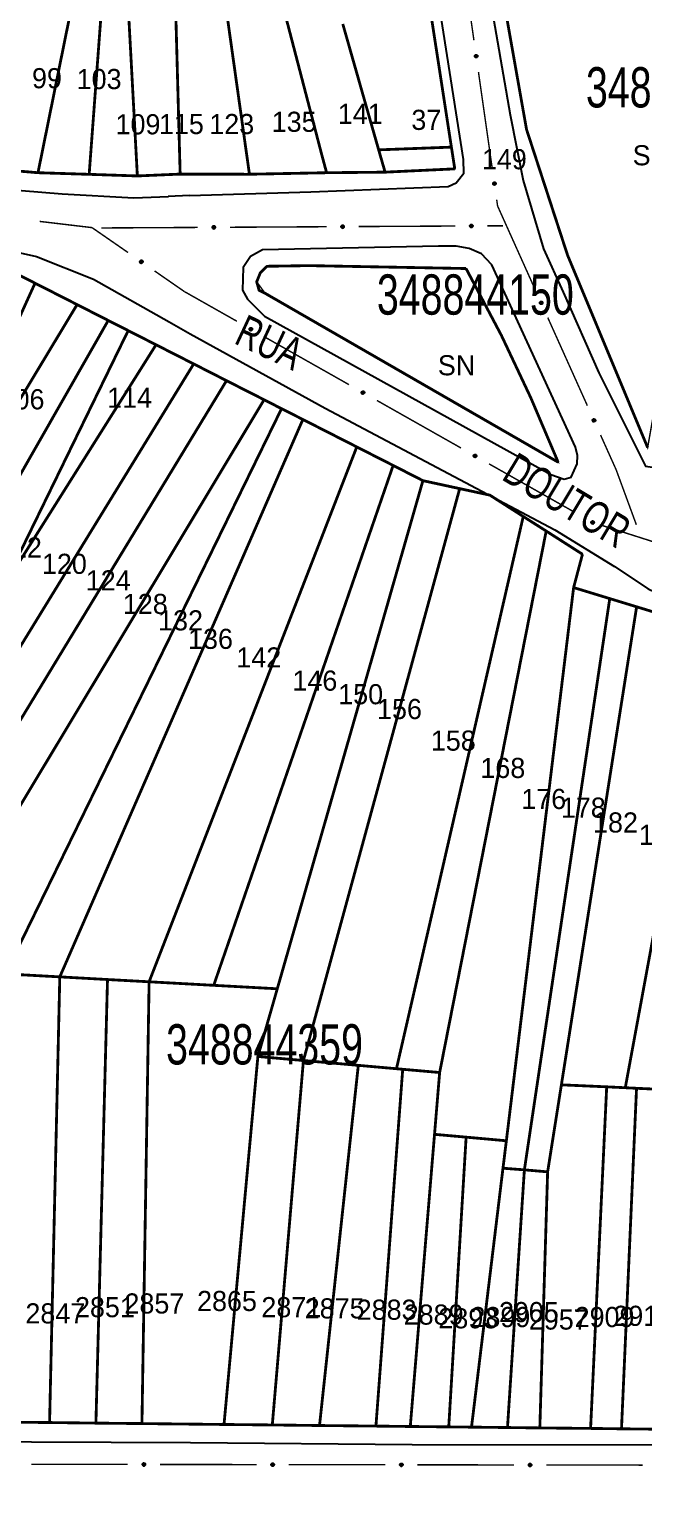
# Model space of a CAD drawing. Extents: x 202481 to 204056, y 4838981 to 4840330.
# Drawn here: x 203738.7 to 203815.1, y 4839218.1 to 4839398.9 of the extents above; entities that cross this region are included whole.
import ezdxf
from ezdxf.enums import TextEntityAlignment as Align

# ---------------------------------------------------------------- set-up
doc = ezdxf.new("R2010")
doc.units = 0
doc.header["$LTSCALE"] = 1.5
doc.header["$MEASUREMENT"] = 0
for name, color, linetype in [('CD_MALHA_LOTES', 7, 'CONTINUOUS'), ('CD_TXT_QUADRA', 7, 'CONTINUOUS'), ('RU-QUADRA', 210, 'CONTINUOUS'), ('SV-EIXO-RUA-PAV', 20, 'CONTINUOUS'), ('SV-RUA-PAVIM', 7, 'CONTINUOUS'), ('SV-TXT-RUA-N-PAV', 7, 'CONTINUOUS'), ('Th_NmrPort', 1, 'CONTINUOUS')]:
    doc.layers.add(name, color=color, linetype=linetype)
doc.styles.add('ARIAL', font='ARIAL.SHX')

msp = doc.modelspace()

# ---------------------------------------------------------------- linework, layer by layer
at = {"layer": 'CD_MALHA_LOTES', "linetype": 'Continuous', "const_width": 0.35, "flags": 128}
for points in [[(203739.82, 4839381.07), (203744.49, 4839404.11)], [(203746.18, 4839380.87), (203747.91, 4839404.08)], [(203752.17, 4839380.67), (203750.91, 4839404.04)], [(203757.49, 4839380.9), (203756.86, 4839403.98)], [(203766.099697, 4839380.882149), (203762.77, 4839404.53)], [(203775.06, 4839383.41), (203769.32, 4839405.41)], [(203797.43, 4839403.99), (203800.54, 4839386.44), (203805.64, 4839370.82), (203815.59, 4839346.93)], [(203788.61, 4839401.05), (203791.2, 4839384.25)], [(203782.16, 4839383.91), (203777.7, 4839399.55)], [(203782.16, 4839383.91), (203791.2, 4839384.25)], [(203791.2, 4839384.25), (203791.62, 4839381.55)], [(203775.69, 4839381.07), (203775.06, 4839383.41)], [(203782.96, 4839381.14), (203782.16, 4839383.91)], [(203739.82, 4839381.07), (203734.08, 4839381.56)], [(203746.18, 4839380.87), (203740.18, 4839381.06), (203739.82, 4839381.07)], [(203752.17, 4839380.67), (203746.18, 4839380.87)], [(203757.49, 4839380.9), (203752.17, 4839380.67)], [(203765.99, 4839380.88), (203757.49, 4839380.9)], [(203766.099697, 4839380.882149), (203765.99, 4839380.88)], [(203782.96, 4839381.14), (203775.69, 4839381.07)], [(203791.62, 4839381.55), (203782.96, 4839381.14)], [(203732.49, 4839370.89), (203739.45, 4839367.35)], [(203804.47, 4839345.11), (203768.05, 4839366.09), (203767.3, 4839366.47), (203767, 4839367.52), (203767.45, 4839368.63), (203768.29, 4839369.45), (203773.52, 4839369.53), (203793.02, 4839369.17)], [(203793.02, 4839369.17), (203797.42, 4839360.85), (203801.07, 4839353.11), (203804.47, 4839345.11)], [(203718.69, 4839321.57), (203739.45, 4839367.35)], [(203739.45, 4839367.35), (203744.68, 4839364.69)], [(203744.68, 4839364.69), (203718.69, 4839321.57)], [(203744.68, 4839364.69), (203748.55, 4839362.72)], [(203700.73, 4839278.92), (203748.55, 4839362.72)], [(203748.55, 4839362.72), (203751.03, 4839361.46)], [(203735.39, 4839329.38), (203751.03, 4839361.46)], [(203751.03, 4839361.46), (203754.49, 4839359.7)], [(203754.49, 4839359.7), (203735.39, 4839329.38)], [(203754.49, 4839359.7), (203759.17, 4839357.32)], [(203708.95, 4839275.49), (203759.17, 4839357.32)], [(203759.17, 4839357.32), (203763.25, 4839355.24)], [(203716.66, 4839278.57), (203763.25, 4839355.24)], [(203763.25, 4839355.24), (203767.92, 4839352.87)], [(203723.11, 4839278.33), (203767.92, 4839352.87)], [(203735.77, 4839281.55), (203770.09, 4839351.76)], [(203767.92, 4839352.87), (203770.09, 4839351.76)], [(203770.09, 4839351.76), (203772.74, 4839350.42)], [(203742.53, 4839281.18), (203772.74, 4839350.42)], [(203772.74, 4839350.42), (203779.44, 4839347.01)], [(203753.63, 4839280.57), (203779.44, 4839347.01)], [(203779.44, 4839347.01), (203783.96, 4839344.71)], [(203761.66, 4839280.13), (203783.96, 4839344.71)], [(203783.96, 4839344.71), (203787.66, 4839342.82)], [(203769.56, 4839279.7), (203787.66, 4839342.82)], [(203787.66, 4839342.82), (203792.23, 4839341.83)], [(203772.81, 4839270.79), (203792.23, 4839341.83)], [(203792.23, 4839341.83), (203795.98, 4839341.02), (203800.13, 4839338.37)], [(203784.37, 4839269.77), (203800.13, 4839338.37)], [(203800.13, 4839338.37), (203802.98, 4839336.56)], [(203789.74, 4839269.3), (203802.98, 4839336.56)], [(203802.98, 4839336.56), (203807.49, 4839333.68)], [(203807.49, 4839333.68), (203806.39, 4839329.54)], [(203798.03, 4839260.82), (203806.39, 4839329.54)], [(203800.27, 4839257.21), (203810.88, 4839328.17)], [(203806.39, 4839329.54), (203810.88, 4839328.17)], [(203810.88, 4839328.17), (203814.22, 4839327.15)], [(203804.87, 4839267.77), (203814.22, 4839327.15)], [(203814.22, 4839327.15), (203823.33, 4839324.37)], [(203812.81, 4839267.41), (203823.33, 4839324.37)], [(203742.53, 4839281.18), (203735.77, 4839281.55)], [(203741.26, 4839225.82), (203742.53, 4839281.18)], [(203748.46, 4839280.85), (203742.53, 4839281.18)], [(203747.02, 4839225.75), (203748.46, 4839280.85)], [(203748.46, 4839280.85), (203753.63, 4839280.57)], [(203752.74, 4839225.69), (203753.63, 4839280.57)], [(203761.66, 4839280.13), (203753.63, 4839280.57)], [(203769.56, 4839279.7), (203761.66, 4839280.13)], [(203767.15, 4839271.29), (203769.56, 4839279.7)], [(203762.94, 4839225.58), (203767.15, 4839271.29)], [(203772.81, 4839270.79), (203767.15, 4839271.29)], [(203768.94, 4839225.52), (203772.81, 4839270.79)], [(203779.63, 4839270.19), (203772.81, 4839270.79)], [(203774.81, 4839225.45), (203779.63, 4839270.19)], [(203779.63, 4839270.19), (203784.37, 4839269.77)], [(203781.82, 4839225.38), (203785.15, 4839269.7)], [(203785.15, 4839269.7), (203784.37, 4839269.77)], [(203789.74, 4839269.3), (203785.15, 4839269.7)], [(203789.102475, 4839261.620011), (203789.74, 4839269.3)], [(203803.16, 4839256.96), (203804.87, 4839267.77)], [(203810.5, 4839267.52), (203804.87, 4839267.77)], [(203808.5, 4839225.09), (203810.5, 4839267.52)], [(203810.5, 4839267.52), (203812.81, 4839267.41)], [(203812.34, 4839225.04), (203814.21, 4839267.34)], [(203814.21, 4839267.34), (203812.81, 4839267.41)], [(203818.8, 4839267.13), (203814.21, 4839267.34)], [(203786.09, 4839225.33), (203789.102475, 4839261.620011)], [(203793.03, 4839261.27), (203789.102475, 4839261.620011)], [(203793.03, 4839261.27), (203790.87, 4839225.28)], [(203798.03, 4839260.82), (203793.03, 4839261.27)], [(203797.61, 4839257.41), (203798.03, 4839260.82)], [(203793.7, 4839225.25), (203797.61, 4839257.41)], [(203800.27, 4839257.21), (203797.61, 4839257.41)], [(203798.17, 4839225.2), (203800.27, 4839257.21)], [(203803.16, 4839256.96), (203800.27, 4839257.21)], [(203802.19, 4839225.15), (203803.16, 4839256.96)], [(203741.26, 4839225.82), (203734.34, 4839225.89)], [(203747.02, 4839225.75), (203741.26, 4839225.82)], [(203752.74, 4839225.69), (203747.02, 4839225.75)], [(203762.94, 4839225.58), (203752.74, 4839225.69)], [(203768.94, 4839225.52), (203762.94, 4839225.58)], [(203774.81, 4839225.45), (203768.94, 4839225.52)], [(203781.82, 4839225.38), (203774.81, 4839225.45)], [(203786.09, 4839225.33), (203781.82, 4839225.38)], [(203790.87, 4839225.28), (203786.09, 4839225.33)], [(203793.7, 4839225.25), (203790.87, 4839225.28)], [(203798.17, 4839225.2), (203793.7, 4839225.25)], [(203802.19, 4839225.15), (203798.17, 4839225.2)], [(203808.5, 4839225.09), (203802.19, 4839225.15)], [(203812.34, 4839225.04), (203808.5, 4839225.09)], [(203816.31, 4839225), (203812.34, 4839225.04)]]:
    msp.add_lwpolyline(points, dxfattribs=at)
at = {"layer": 'CD_MALHA_LOTES', "linetype": 'Continuous'}
msp.add_lwpolyline([(203775.69, 4839381.07, 0.35, 0.35, 0), (203766.099697, 4839380.882149, 0.35, 0.35, 0)], format="xyseb", dxfattribs=at)
at = {"layer": 'RU-QUADRA', "linetype": 'Continuous', "const_width": 0.18, "flags": 128}
for points in [[(203738.11, 4839427.92), (203744.43, 4839428.05), (203750.45, 4839428.19), (203756.76, 4839428.32), (203769.37, 4839428.74), (203786.45, 4839407.71), (203787.34, 4839400.99), (203788.61, 4839401.05), (203791.2, 4839384.25), (203791.62, 4839381.55), (203782.96, 4839381.14), (203775.69, 4839381.07), (203765.99, 4839380.88), (203757.49, 4839380.9), (203752.17, 4839380.67), (203746.18, 4839380.87), (203739.82, 4839381.07), (203734.08, 4839381.56)], [(203732.49, 4839370.89), (203739.45, 4839367.35), (203744.68, 4839364.69), (203748.55, 4839362.72), (203754.49, 4839359.7), (203763.25, 4839355.24), (203767.92, 4839352.87), (203772.74, 4839350.42), (203779.44, 4839347.01), (203783.96, 4839344.71), (203787.66, 4839342.82), (203795.98, 4839341.02), (203800.13, 4839338.37), (203802.98, 4839336.56), (203807.49, 4839333.68), (203806.39, 4839329.54), (203810.88, 4839328.17), (203814.22, 4839327.15), (203823.33, 4839324.37)], [(203820.09, 4839224.96), (203812.34, 4839225.04), (203808.5, 4839225.09), (203802.19, 4839225.15), (203798.17, 4839225.2), (203793.7, 4839225.25), (203790.87, 4839225.28), (203786.09, 4839225.33), (203774.81, 4839225.45), (203762.94, 4839225.58), (203752.74, 4839225.69), (203747.02, 4839225.75), (203741.26, 4839225.82), (203734.34, 4839225.89)]]:
    msp.add_lwpolyline(points, dxfattribs=at)
for points in [[(203800.54, 4839386.44), (203797.43, 4839403.99), (203825.02, 4839400.43), (203815.59, 4839346.93), (203805.64, 4839370.82)], [(203773.52, 4839369.53), (203793.02, 4839369.17), (203797.42, 4839360.85), (203801.07, 4839353.11), (203804.47, 4839345.11), (203768.05, 4839366.09), (203767, 4839367.52), (203767.45, 4839368.63), (203768.29, 4839369.45)]]:
    msp.add_lwpolyline(points, close=True, dxfattribs=at)
at = {"layer": 'SV-EIXO-RUA-PAV', "const_width": 0.18}
for points in [[(203792.3, 4839409.41), (203793.997568, 4839397.530679)], [(203794.563425, 4839393.570906), (203796.260993, 4839381.691585)], [(203796.826849, 4839377.731811), (203796.94, 4839376.94)], [(203796.94, 4839376.94), (203801.534198, 4839366.725472)], [(203740.033379, 4839375.022395), (203745.991545, 4839374.315106)], [(203745.991545, 4839374.315106), (203746.54, 4839374.25)], [(203746.54, 4839374.25), (203751.019192, 4839371.149321)], [(203747.68, 4839374.21), (203759.679825, 4839374.274881)], [(203763.679766, 4839374.296508), (203775.679591, 4839374.36139)], [(203779.679532, 4839374.383017), (203791.679357, 4839374.447898)], [(203795.679298, 4839374.469525), (203796.679284, 4839374.474932)], [(203796.679284, 4839374.474932), (203797.62, 4839374.48)], [(203754.308064, 4839368.87263), (203757.596936, 4839366.595939)], [(203757.596936, 4839366.595939), (203758.01, 4839366.31)], [(203758.01, 4839366.31), (203764.537104, 4839362.620655)], [(203803.174962, 4839363.077473), (203808.097254, 4839352.133478)], [(203768.01933, 4839360.652381), (203778.466007, 4839354.747558)], [(203781.948233, 4839352.779284), (203792.39491, 4839346.874461)], [(203809.738018, 4839348.485479), (203811.378782, 4839344.83748)], [(203795.877136, 4839344.906187), (203806.323813, 4839339.001364)], [(203811.378782, 4839344.83748), (203811.67, 4839344.19)], [(203811.67, 4839344.19), (203814.184786, 4839337.347443)], [(203809.905943, 4839337.262146), (203817.529246, 4839334.836192)], [(203738.983742, 4839220.634579), (203750.983731, 4839220.618324)], [(203754.983727, 4839220.612905), (203766.983716, 4839220.59665)], [(203770.983713, 4839220.591231), (203782.983702, 4839220.574976)], [(203786.983698, 4839220.569557), (203798.983687, 4839220.553302)], [(203802.983683, 4839220.547883), (203814.983672, 4839220.531628)]]:
    msp.add_lwpolyline(points, dxfattribs=at)
at = {"layer": 'SV-EIXO-RUA-PAV'}
for points in [[(203794.369144, 4839395.7086), (203794.408684, 4839395.679814), (203794.43678, 4839395.646989), (203794.452334, 4839395.612866), (203794.458216, 4839395.579129), (203794.460346, 4839395.543936), (203794.454665, 4839395.507981), (203794.43952, 4839395.469471), (203794.410922, 4839395.429605), (203794.375404, 4839395.403033), (203794.342766, 4839395.385995), (203794.30794, 4839395.377836), (203794.273718, 4839395.37634), (203794.236565, 4839395.383476), (203794.197689, 4839395.399204), (203794.158297, 4839395.428931), (203794.130973, 4839395.461301), (203794.116796, 4839395.494701), (203794.108815, 4839395.529765), (203794.107071, 4839395.56572), (203794.112851, 4839395.600982), (203794.128758, 4839395.640096), (203794.158613, 4839395.678586), (203794.190587, 4839395.706207), (203794.22378, 4839395.72085), (203794.258477, 4839395.727929), (203794.293749, 4839395.730495), (203794.33013, 4839395.726289), (203794.369144, 4839395.7086)], [(203796.632569, 4839379.869506), (203796.672109, 4839379.84072), (203796.700205, 4839379.807895), (203796.715759, 4839379.773772), (203796.72164, 4839379.740035), (203796.72377, 4839379.704842), (203796.71809, 4839379.668887), (203796.702945, 4839379.630377), (203796.674347, 4839379.590511), (203796.638829, 4839379.563939), (203796.606191, 4839379.5469), (203796.571365, 4839379.538742), (203796.537142, 4839379.537245), (203796.499989, 4839379.544381), (203796.461113, 4839379.56011), (203796.421722, 4839379.589836), (203796.394398, 4839379.622207), (203796.38022, 4839379.655607), (203796.37224, 4839379.69067), (203796.370496, 4839379.726625), (203796.376276, 4839379.761888), (203796.392183, 4839379.801001), (203796.422038, 4839379.839492), (203796.454012, 4839379.867113), (203796.487204, 4839379.881755), (203796.521902, 4839379.888835), (203796.557174, 4839379.891401), (203796.593554, 4839379.887195), (203796.632569, 4839379.869506)], [(203761.535522, 4839374.394997), (203761.569422, 4839374.430251), (203761.605766, 4839374.453618), (203761.641688, 4839374.464382), (203761.675912, 4839374.465617), (203761.711067, 4839374.462937), (203761.745914, 4839374.452415), (203761.782004, 4839374.43217), (203761.817607, 4839374.398412), (203761.839098, 4839374.359608), (203761.851535, 4839374.324955), (203761.854878, 4839374.289342), (203761.851702, 4839374.255234), (203761.839576, 4839374.219398), (203761.818702, 4839374.183025), (203761.783891, 4839374.148046), (203761.748103, 4839374.125382), (203761.713083, 4839374.115883), (203761.67726, 4839374.112749), (203761.641402, 4839374.115915), (203761.607255, 4839374.126441), (203761.57067, 4839374.147523), (203761.536602, 4839374.18234), (203761.51359, 4839374.217776), (203761.503601, 4839374.252652), (203761.50131, 4839374.28799), (203761.503569, 4839374.323283), (203761.512687, 4839374.358753), (203761.535522, 4839374.394997)], [(203777.535288, 4839374.481505), (203777.569188, 4839374.516759), (203777.605532, 4839374.540126), (203777.641454, 4839374.55089), (203777.675678, 4839374.552126), (203777.710833, 4839374.549446), (203777.745681, 4839374.538924), (203777.781771, 4839374.518679), (203777.817374, 4839374.484921), (203777.838864, 4839374.446116), (203777.851301, 4839374.411463), (203777.854644, 4839374.375851), (203777.851468, 4839374.341743), (203777.839342, 4839374.305907), (203777.818468, 4839374.269533), (203777.783657, 4839374.234555), (203777.747869, 4839374.211891), (203777.71285, 4839374.202391), (203777.677026, 4839374.199258), (203777.641168, 4839374.202424), (203777.607021, 4839374.212949), (203777.570436, 4839374.234032), (203777.536368, 4839374.268848), (203777.513356, 4839374.304284), (203777.503367, 4839374.339161), (203777.501076, 4839374.374499), (203777.503335, 4839374.409792), (203777.512454, 4839374.445261), (203777.535288, 4839374.481505)], [(203793.535054, 4839374.568014), (203793.568954, 4839374.603268), (203793.605298, 4839374.626635), (203793.64122, 4839374.637399), (203793.675444, 4839374.638634), (203793.710599, 4839374.635954), (203793.745447, 4839374.625432), (203793.781537, 4839374.605187), (203793.81714, 4839374.571429), (203793.83863, 4839374.532625), (203793.851067, 4839374.497972), (203793.85441, 4839374.462359), (203793.851234, 4839374.428251), (203793.839108, 4839374.392415), (203793.818234, 4839374.356042), (203793.783423, 4839374.321063), (203793.747635, 4839374.298399), (203793.712616, 4839374.2889), (203793.676792, 4839374.285766), (203793.640935, 4839374.288932), (203793.606787, 4839374.299458), (203793.570203, 4839374.32054), (203793.536134, 4839374.355357), (203793.513122, 4839374.390793), (203793.503133, 4839374.425669), (203793.500842, 4839374.461007), (203793.503101, 4839374.4963), (203793.51222, 4839374.53177), (203793.535054, 4839374.568014)], [(203752.608147, 4839370.183265), (203752.656137, 4839370.192697), (203752.699311, 4839370.19099), (203752.73491, 4839370.179202), (203752.763653, 4839370.160582), (203752.790912, 4839370.138222), (203752.813421, 4839370.109614), (203752.83137, 4839370.072329), (203752.84117, 4839370.024255), (203752.836515, 4839369.980142), (203752.826825, 4839369.944623), (203752.809135, 4839369.913534), (203752.78697, 4839369.887417), (203752.756481, 4839369.865019), (203752.718518, 4839369.847197), (203752.669939, 4839369.838513), (203752.627624, 4839369.840477), (203752.59349, 4839369.852783), (203752.562348, 4839369.870765), (203752.534792, 4839369.893927), (203752.512859, 4839369.922136), (203752.494984, 4839369.96039), (203752.487049, 4839370.008452), (203752.488526, 4839370.050678), (203752.500349, 4839370.084976), (203752.518743, 4839370.115237), (203752.540837, 4839370.14285), (203752.568652, 4839370.166674), (203752.608147, 4839370.183265)], [(203802.396037, 4839365.077663), (203802.442005, 4839365.060959), (203802.478095, 4839365.037202), (203802.502494, 4839365.008724), (203802.517492, 4839364.977937), (203802.529289, 4839364.944712), (203802.533792, 4839364.90859), (203802.529909, 4839364.867392), (203802.513476, 4839364.821163), (203802.48671, 4839364.785791), (203802.46007, 4839364.760378), (203802.428868, 4839364.74289), (203802.396399, 4839364.731971), (203802.358723, 4839364.728534), (203802.317012, 4839364.732876), (203802.270926, 4839364.750526), (203802.235704, 4839364.774059), (203802.212828, 4839364.802223), (203802.195445, 4839364.833704), (203802.183808, 4839364.867768), (203802.179592, 4839364.903251), (203802.18404, 4839364.945241), (203802.202063, 4839364.990496), (203802.225133, 4839365.025894), (203802.252969, 4839365.04916), (203802.284347, 4839365.065575), (203802.317527, 4839365.077812), (203802.353649, 4839365.08385), (203802.396037, 4839365.077663)], [(203766.207302, 4839361.80305), (203766.254236, 4839361.816806), (203766.297387, 4839361.819031), (203766.33391, 4839361.810528), (203766.364226, 4839361.794599), (203766.393405, 4839361.774809), (203766.418422, 4839361.748366), (203766.439687, 4839361.712868), (203766.453816, 4839361.665883), (203766.45319, 4839361.62153), (203766.44677, 4839361.585276), (203766.43198, 4839361.552708), (203766.41228, 4839361.524684), (203766.383953, 4839361.499607), (203766.347768, 4839361.478408), (203766.30018, 4839361.465344), (203766.257861, 4839361.463453), (203766.22275, 4839361.472605), (203766.190102, 4839361.487681), (203766.160555, 4839361.508242), (203766.136148, 4839361.53434), (203766.11487, 4839361.570811), (203766.102598, 4839361.617952), (203766.10023, 4839361.660138), (203766.108886, 4839361.695369), (203766.124453, 4839361.727177), (203766.143946, 4839361.756684), (203766.16948, 4839361.782938), (203766.207302, 4839361.80305)], [(203780.136205, 4839353.929953), (203780.183139, 4839353.943709), (203780.22629, 4839353.945934), (203780.262813, 4839353.937431), (203780.293129, 4839353.921502), (203780.322308, 4839353.901712), (203780.347325, 4839353.875269), (203780.36859, 4839353.839771), (203780.382719, 4839353.792786), (203780.382093, 4839353.748433), (203780.375673, 4839353.712179), (203780.360883, 4839353.679611), (203780.341183, 4839353.651587), (203780.312857, 4839353.62651), (203780.276672, 4839353.605311), (203780.229083, 4839353.592247), (203780.186765, 4839353.590356), (203780.151653, 4839353.599508), (203780.119006, 4839353.614584), (203780.089458, 4839353.635145), (203780.065051, 4839353.661243), (203780.043773, 4839353.697714), (203780.031501, 4839353.744855), (203780.029133, 4839353.787041), (203780.037789, 4839353.822272), (203780.053356, 4839353.854079), (203780.072849, 4839353.883587), (203780.098383, 4839353.909841), (203780.136205, 4839353.929953)], [(203808.959093, 4839350.485669), (203809.00506, 4839350.468964), (203809.041151, 4839350.445208), (203809.06555, 4839350.41673), (203809.080548, 4839350.385943), (203809.092345, 4839350.352718), (203809.096848, 4839350.316596), (203809.092965, 4839350.275398), (203809.076532, 4839350.229169), (203809.049765, 4839350.193797), (203809.023126, 4839350.168383), (203808.991923, 4839350.150895), (203808.959455, 4839350.139976), (203808.921779, 4839350.13654), (203808.880067, 4839350.140882), (203808.833982, 4839350.158531), (203808.79876, 4839350.182064), (203808.775883, 4839350.210229), (203808.758501, 4839350.241709), (203808.746864, 4839350.275774), (203808.742648, 4839350.311257), (203808.747096, 4839350.353246), (203808.765119, 4839350.398501), (203808.788189, 4839350.4339), (203808.816025, 4839350.457165), (203808.847403, 4839350.473581), (203808.880583, 4839350.485818), (203808.916705, 4839350.491856), (203808.959093, 4839350.485669)], [(203794.065108, 4839346.056856), (203794.112042, 4839346.070612), (203794.155193, 4839346.072837), (203794.191717, 4839346.064334), (203794.222032, 4839346.048405), (203794.251212, 4839346.028615), (203794.276228, 4839346.002172), (203794.297493, 4839345.966673), (203794.311622, 4839345.919689), (203794.310996, 4839345.875336), (203794.304576, 4839345.839082), (203794.289786, 4839345.806514), (203794.270086, 4839345.77849), (203794.24176, 4839345.753413), (203794.205575, 4839345.732214), (203794.157986, 4839345.71915), (203794.115668, 4839345.717259), (203794.080556, 4839345.726411), (203794.047909, 4839345.741487), (203794.018361, 4839345.762048), (203793.993954, 4839345.788146), (203793.972676, 4839345.824617), (203793.960404, 4839345.871758), (203793.958036, 4839345.913944), (203793.966692, 4839345.949175), (203793.982259, 4839345.980982), (203794.001752, 4839346.01049), (203794.027286, 4839346.036744), (203794.065108, 4839346.056856)], [(203808.646466, 4839337.778467), (203808.689586, 4839337.801548), (203808.731365, 4839337.812568), (203808.768856, 4839337.81173), (203808.801792, 4839337.80235), (203808.834407, 4839337.788959), (203808.864312, 4839337.768204), (203808.892399, 4839337.737816), (203808.915856, 4839337.694723), (203808.924332, 4839337.651183), (203808.925476, 4839337.614383), (203808.917673, 4839337.579475), (203808.904134, 4839337.54801), (203808.881547, 4839337.51766), (203808.850474, 4839337.489497), (203808.806572, 4839337.466958), (203808.765539, 4839337.456436), (203808.729297, 4839337.458199), (203808.694253, 4839337.466266), (203808.66112, 4839337.480336), (203808.631882, 4839337.500879), (203808.603583, 4839337.532216), (203808.581912, 4839337.575842), (203808.57095, 4839337.616648), (203808.572203, 4839337.652905), (203808.580922, 4839337.687227), (203808.593955, 4839337.720103), (203808.613567, 4839337.751032), (203808.646466, 4839337.778467)], [(203752.840198, 4839220.72589), (203752.874335, 4839220.760913), (203752.910837, 4839220.784034), (203752.946831, 4839220.794555), (203752.981062, 4839220.795559), (203753.016198, 4839220.792641), (203753.050974, 4839220.781884), (203753.086926, 4839220.761395), (203753.1223, 4839220.727398), (203753.143527, 4839220.688449), (203753.15573, 4839220.653712), (203753.158832, 4839220.618078), (203753.155426, 4839220.583993), (203753.143057, 4839220.548239), (203753.121938, 4839220.512008), (203753.086891, 4839220.477265), (203753.050951, 4839220.454844), (203753.015868, 4839220.445581), (203752.980024, 4839220.44269), (203752.944189, 4839220.446099), (203752.910113, 4839220.456855), (203752.873672, 4839220.478184), (203752.83984, 4839220.51323), (203752.817068, 4839220.548821), (203752.807315, 4839220.583764), (203752.805263, 4839220.619117), (203752.807761, 4839220.654394), (203752.817119, 4839220.689801), (203752.840198, 4839220.72589)], [(203768.840183, 4839220.704216), (203768.874321, 4839220.739239), (203768.910822, 4839220.76236), (203768.946816, 4839220.772881), (203768.981048, 4839220.773885), (203769.016184, 4839220.770967), (203769.050959, 4839220.76021), (203769.086911, 4839220.739721), (203769.122285, 4839220.705724), (203769.143513, 4839220.666775), (203769.155716, 4839220.632038), (203769.158817, 4839220.596404), (203769.155411, 4839220.562319), (203769.143043, 4839220.526565), (203769.121924, 4839220.490334), (203769.086877, 4839220.455591), (203769.050936, 4839220.43317), (203769.015854, 4839220.423907), (203768.98001, 4839220.421016), (203768.944174, 4839220.424425), (203768.910099, 4839220.435181), (203768.873658, 4839220.45651), (203768.839825, 4839220.491556), (203768.817053, 4839220.527147), (203768.807301, 4839220.56209), (203768.805248, 4839220.597443), (203768.807746, 4839220.63272), (203768.817104, 4839220.668127), (203768.840183, 4839220.704216)], [(203784.840168, 4839220.682542), (203784.874306, 4839220.717566), (203784.910807, 4839220.740686), (203784.946802, 4839220.751207), (203784.981033, 4839220.752211), (203785.016169, 4839220.749293), (203785.050944, 4839220.738536), (203785.086897, 4839220.718048), (203785.122271, 4839220.68405), (203785.143498, 4839220.645101), (203785.155701, 4839220.610364), (203785.158803, 4839220.57473), (203785.155396, 4839220.540645), (203785.143028, 4839220.504891), (203785.121909, 4839220.46866), (203785.086862, 4839220.433917), (203785.050921, 4839220.411496), (203785.015839, 4839220.402234), (203784.979995, 4839220.399342), (203784.944159, 4839220.402751), (203784.910084, 4839220.413507), (203784.873643, 4839220.434836), (203784.83981, 4839220.469882), (203784.817039, 4839220.505473), (203784.807286, 4839220.540416), (203784.805234, 4839220.575769), (203784.807732, 4839220.611046), (203784.817089, 4839220.646453), (203784.840168, 4839220.682542)], [(203800.840154, 4839220.660868), (203800.874291, 4839220.695892), (203800.910793, 4839220.719012), (203800.946787, 4839220.729533), (203800.981018, 4839220.730537), (203801.016154, 4839220.727619), (203801.05093, 4839220.716862), (203801.086882, 4839220.696374), (203801.122256, 4839220.662376), (203801.143483, 4839220.623427), (203801.155686, 4839220.58869), (203801.158788, 4839220.553056), (203801.155382, 4839220.518971), (203801.143013, 4839220.483217), (203801.121894, 4839220.446986), (203801.086847, 4839220.412243), (203801.050907, 4839220.389822), (203801.015824, 4839220.38056), (203800.97998, 4839220.377668), (203800.944145, 4839220.381077), (203800.910069, 4839220.391833), (203800.873628, 4839220.413162), (203800.839796, 4839220.448208), (203800.817024, 4839220.483799), (203800.807271, 4839220.518742), (203800.805219, 4839220.554095), (203800.807717, 4839220.589372), (203800.817075, 4839220.624779), (203800.840154, 4839220.660868)]]:
    msp.add_lwpolyline(points, close=True, dxfattribs=at)
for points in [[(203794.107071, 4839395.56572), (203794.130973, 4839395.461301)], [(203794.111204, 4839395.579144), (203794.143243, 4839395.451398)], [(203794.112851, 4839395.600982), (203794.158297, 4839395.428931)], [(203794.123939, 4839395.615424), (203794.176436, 4839395.421682)], [(203794.128758, 4839395.640096), (203794.197689, 4839395.399204)], [(203794.145743, 4839395.655756), (203794.216189, 4839395.394281)], [(203794.158613, 4839395.678586), (203794.236565, 4839395.383476)], [(203794.173916, 4839395.690106), (203794.253434, 4839395.384441)], [(203794.190587, 4839395.706207), (203794.273718, 4839395.37634)], [(203794.206913, 4839395.709984), (203794.289906, 4839395.380004)], [(203794.22378, 4839395.72085), (203794.30794, 4839395.377836)], [(203794.241069, 4839395.721757), (203794.322518, 4839395.383286)], [(203794.258477, 4839395.727929), (203794.342766, 4839395.385995)], [(203794.277733, 4839395.725618), (203794.360147, 4839395.399691)], [(203794.293749, 4839395.730495), (203794.375404, 4839395.403033)], [(203794.312469, 4839395.72369), (203794.392951, 4839395.420919)], [(203794.33013, 4839395.726289), (203794.410922, 4839395.429605)], [(203794.347976, 4839395.716358), (203794.422861, 4839395.452761)], [(203794.369144, 4839395.7086), (203794.43952, 4839395.469471)], [(203794.390045, 4839395.692045), (203794.445629, 4839395.495988)], [(203794.408684, 4839395.679814), (203794.454665, 4839395.507981)], [(203794.424781, 4839395.661171), (203794.455276, 4839395.534583)], [(203794.43678, 4839395.646989), (203794.460346, 4839395.543936)], [(203796.370496, 4839379.726625), (203796.394398, 4839379.622207)], [(203796.374629, 4839379.74005), (203796.406668, 4839379.612304)], [(203796.376276, 4839379.761888), (203796.421722, 4839379.589836)], [(203796.387364, 4839379.776329), (203796.43986, 4839379.582587)], [(203796.392183, 4839379.801001), (203796.461113, 4839379.56011)], [(203796.409168, 4839379.816662), (203796.479614, 4839379.555187)], [(203796.422038, 4839379.839492), (203796.499989, 4839379.544381)], [(203796.43734, 4839379.851012), (203796.516858, 4839379.545347)], [(203796.454012, 4839379.867113), (203796.537142, 4839379.537245)], [(203796.470338, 4839379.87089), (203796.55333, 4839379.54091)], [(203796.487204, 4839379.881755), (203796.571365, 4839379.538742)], [(203796.504493, 4839379.882662), (203796.585942, 4839379.544192)], [(203796.521902, 4839379.888835), (203796.606191, 4839379.5469)], [(203796.541158, 4839379.886523), (203796.623571, 4839379.560596)], [(203796.557174, 4839379.891401), (203796.638829, 4839379.563939)], [(203796.575893, 4839379.884595), (203796.656376, 4839379.581825)], [(203796.593554, 4839379.887195), (203796.674347, 4839379.590511)], [(203796.6114, 4839379.877264), (203796.686285, 4839379.613666)], [(203796.632569, 4839379.869506), (203796.702945, 4839379.630377)], [(203796.653469, 4839379.852951), (203796.709054, 4839379.656893)], [(203796.672109, 4839379.84072), (203796.71809, 4839379.668887)], [(203796.688206, 4839379.822077), (203796.718701, 4839379.695488)], [(203796.700205, 4839379.807895), (203796.72377, 4839379.704842)], [(203761.50131, 4839374.28799), (203761.851535, 4839374.324955)], [(203761.503569, 4839374.323283), (203761.839098, 4839374.359608)], [(203761.503601, 4839374.252652), (203761.854878, 4839374.289342)], [(203761.505056, 4839374.269904), (203761.851462, 4839374.304526)], [(203761.506221, 4839374.306753), (203761.840332, 4839374.344037)], [(203761.51207, 4839374.234464), (203761.850275, 4839374.27177)], [(203761.512687, 4839374.358753), (203761.817607, 4839374.398412)], [(203761.512859, 4839374.340902), (203761.823766, 4839374.379426)], [(203761.51359, 4839374.217776), (203761.851702, 4839374.255234)], [(203761.524955, 4839374.375081), (203761.796292, 4839374.413391)], [(203761.527271, 4839374.199068), (203761.840915, 4839374.236242)], [(203761.535522, 4839374.394997), (203761.782004, 4839374.43217)], [(203761.536602, 4839374.18234), (203761.839576, 4839374.219398)], [(203761.554768, 4839374.41345), (203761.756566, 4839374.441832)], [(203761.557467, 4839374.166482), (203761.826097, 4839374.200684)], [(203761.569422, 4839374.430251), (203761.745914, 4839374.452415)], [(203761.57067, 4839374.147523), (203761.818702, 4839374.183025)], [(203761.590082, 4839374.443661), (203761.719644, 4839374.456642)], [(203761.594456, 4839374.139391), (203761.793541, 4839374.165029)], [(203761.605766, 4839374.453618), (203761.711067, 4839374.462937)], [(203761.607255, 4839374.126441), (203761.783891, 4839374.148046)], [(203761.628665, 4839374.121837), (203761.759583, 4839374.13619)], [(203761.641402, 4839374.115915), (203761.748103, 4839374.125382)], [(203777.501076, 4839374.374499), (203777.851301, 4839374.411463)], [(203777.503335, 4839374.409792), (203777.838864, 4839374.446116)], [(203777.503367, 4839374.339161), (203777.854644, 4839374.375851)], [(203777.504822, 4839374.356412), (203777.851228, 4839374.391034)], [(203777.505987, 4839374.393261), (203777.840098, 4839374.430546)], [(203777.511836, 4839374.320972), (203777.850041, 4839374.358279)], [(203777.512454, 4839374.445261), (203777.817374, 4839374.484921)], [(203777.512625, 4839374.427411), (203777.823532, 4839374.465934)], [(203777.513356, 4839374.304284), (203777.851468, 4839374.341743)], [(203777.524721, 4839374.46159), (203777.796058, 4839374.499899)], [(203777.527037, 4839374.285576), (203777.840681, 4839374.32275)], [(203777.535288, 4839374.481505), (203777.781771, 4839374.518679)], [(203777.536368, 4839374.268848), (203777.839342, 4839374.305907)], [(203777.554534, 4839374.499958), (203777.756332, 4839374.52834)], [(203777.557234, 4839374.252991), (203777.825863, 4839374.287192)], [(203777.569188, 4839374.516759), (203777.745681, 4839374.538924)], [(203777.570436, 4839374.234032), (203777.818468, 4839374.269533)], [(203777.589848, 4839374.530169), (203777.71941, 4839374.54315)], [(203777.594223, 4839374.2259), (203777.793307, 4839374.251538)], [(203777.605532, 4839374.540126), (203777.710833, 4839374.549446)], [(203777.607021, 4839374.212949), (203777.783657, 4839374.234555)], [(203777.628431, 4839374.208346), (203777.75935, 4839374.222699)], [(203777.641168, 4839374.202424), (203777.747869, 4839374.211891)], [(203793.500842, 4839374.461007), (203793.851067, 4839374.497972)], [(203793.503101, 4839374.4963), (203793.83863, 4839374.532625)], [(203793.503133, 4839374.425669), (203793.85441, 4839374.462359)], [(203793.504588, 4839374.442921), (203793.850994, 4839374.477543)], [(203793.505753, 4839374.47977), (203793.839864, 4839374.517054)], [(203793.511602, 4839374.407481), (203793.849807, 4839374.444787)], [(203793.51222, 4839374.53177), (203793.81714, 4839374.571429)], [(203793.512391, 4839374.513919), (203793.823299, 4839374.552443)], [(203793.513122, 4839374.390793), (203793.851234, 4839374.428251)], [(203793.524487, 4839374.548098), (203793.795824, 4839374.586408)], [(203793.526804, 4839374.372085), (203793.840447, 4839374.409259)], [(203793.535054, 4839374.568014), (203793.781537, 4839374.605187)], [(203793.536134, 4839374.355357), (203793.839108, 4839374.392415)], [(203793.5543, 4839374.586467), (203793.756099, 4839374.614849)], [(203793.557, 4839374.339499), (203793.82563, 4839374.3737)], [(203793.568954, 4839374.603268), (203793.745447, 4839374.625432)], [(203793.570203, 4839374.32054), (203793.818234, 4839374.356042)], [(203793.589615, 4839374.616677), (203793.719176, 4839374.629659)], [(203793.593989, 4839374.312408), (203793.793073, 4839374.338046)], [(203793.605298, 4839374.626635), (203793.710599, 4839374.635954)], [(203793.606787, 4839374.299458), (203793.783423, 4839374.321063)], [(203793.628197, 4839374.294854), (203793.759116, 4839374.309207)], [(203793.640935, 4839374.288932), (203793.747635, 4839374.298399)], [(203752.487049, 4839370.008452), (203752.756481, 4839369.865019)], [(203752.488526, 4839370.050678), (203752.78697, 4839369.887417)], [(203752.489001, 4839370.027506), (203752.767239, 4839369.878047)], [(203752.494984, 4839369.96039), (203752.718518, 4839369.847197)], [(203752.495044, 4839369.983493), (203752.734705, 4839369.85742)], [(203752.496853, 4839370.06522), (203752.795286, 4839369.901781)], [(203752.500349, 4839370.084976), (203752.809135, 4839369.913534)], [(203752.509804, 4839369.940085), (203752.687586, 4839369.846889)], [(203752.511436, 4839370.098273), (203752.815047, 4839369.927931)], [(203752.512859, 4839369.922136), (203752.669939, 4839369.838513)], [(203752.518743, 4839370.115237), (203752.826825, 4839369.944623)], [(203752.527756, 4839369.906084), (203752.643228, 4839369.842745)], [(203752.533528, 4839370.127789), (203752.828595, 4839369.96668)], [(203752.534792, 4839369.893927), (203752.627624, 4839369.840477)], [(203752.540837, 4839370.14285), (203752.836515, 4839369.980142)], [(203752.558554, 4839370.151954), (203752.835324, 4839370.00517)], [(203752.568652, 4839370.166674), (203752.84117, 4839370.024255)], [(203752.588067, 4839370.173012), (203752.832302, 4839370.048751)], [(203752.608147, 4839370.183265), (203752.83137, 4839370.072329)], [(203752.634496, 4839370.18734), (203752.816075, 4839370.094835)], [(203752.656137, 4839370.192697), (203752.813421, 4839370.109614)], [(203752.680753, 4839370.19183), (203752.794326, 4839370.128146)], [(203752.699311, 4839370.19099), (203752.790912, 4839370.138222)], [(203802.179592, 4839364.903251), (203802.270926, 4839364.750526)], [(203802.183808, 4839364.867768), (203802.235704, 4839364.774059)], [(203802.18404, 4839364.945241), (203802.317012, 4839364.732876)], [(203802.18406, 4839364.881812), (203802.250237, 4839364.767943)], [(203802.186245, 4839364.9202), (203802.290363, 4839364.748586)], [(203802.196022, 4839364.964994), (203802.336152, 4839364.733272)], [(203802.202063, 4839364.990496), (203802.358723, 4839364.728534)], [(203802.213575, 4839365.005805), (203802.374664, 4839364.734135)], [(203802.225133, 4839365.025894), (203802.396399, 4839364.731971)], [(203802.239773, 4839365.034046), (203802.410938, 4839364.739977)], [(203802.252969, 4839365.04916), (203802.428868, 4839364.74289)], [(203802.26933, 4839365.054821), (203802.441364, 4839364.752165)], [(203802.284347, 4839365.065575), (203802.46007, 4839364.760378)], [(203802.30349, 4839365.068689), (203802.472976, 4839364.778353)], [(203802.317527, 4839365.077812), (203802.48671, 4839364.785791)], [(203802.3374, 4839365.07646), (203802.498615, 4839364.807839)], [(203802.353649, 4839365.08385), (203802.513476, 4839364.821163)], [(203802.373548, 4839365.079252), (203802.518531, 4839364.84672)], [(203802.396037, 4839365.077663), (203802.529909, 4839364.867392)], [(203802.420706, 4839365.067547), (203802.528433, 4839364.894563)], [(203802.442005, 4839365.060959), (203802.533792, 4839364.90859)], [(203802.462637, 4839365.047505), (203802.52701, 4839364.93432)], [(203802.478095, 4839365.037202), (203802.529289, 4839364.944712)], [(203766.10023, 4839361.660138), (203766.41228, 4839361.524684)], [(203766.102598, 4839361.617952), (203766.383953, 4839361.499607)], [(203766.10281, 4839361.637105), (203766.393483, 4839361.51356)], [(203766.107201, 4839361.675376), (203766.419256, 4839361.539745)], [(203766.108886, 4839361.695369), (203766.43198, 4839361.552708)], [(203766.112829, 4839361.593824), (203766.362959, 4839361.49006)], [(203766.11487, 4839361.570811), (203766.347768, 4839361.478408)], [(203766.118719, 4839361.709619), (203766.436558, 4839361.567583)], [(203766.124453, 4839361.727177), (203766.44677, 4839361.585276)], [(203766.131474, 4839361.551937), (203766.316992, 4839361.475289)], [(203766.136148, 4839361.53434), (203766.30018, 4839361.465344)], [(203766.138035, 4839361.74102), (203766.446527, 4839361.607403)], [(203766.143946, 4839361.756684), (203766.45319, 4839361.62153)], [(203766.152442, 4839361.519709), (203766.273194, 4839361.46713)], [(203766.160555, 4839361.508242), (203766.257861, 4839361.463453)], [(203766.160761, 4839361.767361), (203766.449729, 4839361.646346)], [(203766.16948, 4839361.782938), (203766.453816, 4839361.665883)], [(203766.188238, 4839361.791015), (203766.442757, 4839361.689472)], [(203766.207302, 4839361.80305), (203766.439687, 4839361.712868)], [(203766.233172, 4839361.809504), (203766.422409, 4839361.733889)], [(203766.254236, 4839361.816806), (203766.418422, 4839361.748366)], [(203766.278829, 4839361.818181), (203766.397721, 4839361.765085)], [(203766.297387, 4839361.819031), (203766.393405, 4839361.774809)], [(203780.029133, 4839353.787041), (203780.341183, 4839353.651587)], [(203780.031501, 4839353.744855), (203780.312857, 4839353.62651)], [(203780.031713, 4839353.764008), (203780.322386, 4839353.640463)], [(203780.036104, 4839353.802279), (203780.348159, 4839353.666648)], [(203780.037789, 4839353.822272), (203780.360883, 4839353.679611)], [(203780.041732, 4839353.720727), (203780.291862, 4839353.616963)], [(203780.043773, 4839353.697714), (203780.276672, 4839353.605311)], [(203780.047622, 4839353.836522), (203780.365461, 4839353.694486)], [(203780.053356, 4839353.854079), (203780.375673, 4839353.712179)], [(203780.060377, 4839353.67884), (203780.245895, 4839353.602192)], [(203780.065051, 4839353.661243), (203780.229083, 4839353.592247)], [(203780.066938, 4839353.867923), (203780.37543, 4839353.734306)], [(203780.072849, 4839353.883587), (203780.382093, 4839353.748433)], [(203780.081345, 4839353.646612), (203780.202098, 4839353.594033)], [(203780.089458, 4839353.635145), (203780.186765, 4839353.590356)], [(203780.089664, 4839353.894264), (203780.378633, 4839353.773249)], [(203780.098383, 4839353.909841), (203780.382719, 4839353.792786)], [(203780.117141, 4839353.917918), (203780.371661, 4839353.816375)], [(203780.136205, 4839353.929953), (203780.36859, 4839353.839771)], [(203780.162075, 4839353.936407), (203780.351312, 4839353.860792)], [(203780.183139, 4839353.943709), (203780.347325, 4839353.875269)], [(203780.207732, 4839353.945084), (203780.326625, 4839353.891988)], [(203780.22629, 4839353.945934), (203780.322308, 4839353.901712)], [(203808.742648, 4839350.311257), (203808.833982, 4839350.158531)], [(203808.746864, 4839350.275774), (203808.79876, 4839350.182064)], [(203808.747096, 4839350.353246), (203808.880067, 4839350.140882)], [(203808.747116, 4839350.289818), (203808.813293, 4839350.175948)], [(203808.749301, 4839350.328205), (203808.853419, 4839350.156591)], [(203808.759077, 4839350.373), (203808.899208, 4839350.141277)], [(203808.765119, 4839350.398501), (203808.921779, 4839350.13654)], [(203808.77663, 4839350.41381), (203808.93772, 4839350.142141)], [(203808.788189, 4839350.4339), (203808.959455, 4839350.139976)], [(203808.802829, 4839350.442052), (203808.973994, 4839350.147982)], [(203808.816025, 4839350.457165), (203808.991923, 4839350.150895)], [(203808.832386, 4839350.462827), (203809.00442, 4839350.160171)], [(203808.847403, 4839350.473581), (203809.023126, 4839350.168383)], [(203808.866546, 4839350.476695), (203809.036031, 4839350.186358)], [(203808.880583, 4839350.485818), (203809.049765, 4839350.193797)], [(203808.900455, 4839350.484465), (203809.06167, 4839350.215844)], [(203808.916705, 4839350.491856), (203809.076532, 4839350.229169)], [(203808.936604, 4839350.487258), (203809.081587, 4839350.254726)], [(203808.959093, 4839350.485669), (203809.092965, 4839350.275398)], [(203808.983762, 4839350.475552), (203809.091489, 4839350.302569)], [(203809.00506, 4839350.468964), (203809.096848, 4839350.316596)], [(203809.025692, 4839350.455511), (203809.090065, 4839350.342326)], [(203809.041151, 4839350.445208), (203809.092345, 4839350.352718)], [(203793.958036, 4839345.913944), (203794.270086, 4839345.77849)], [(203793.960404, 4839345.871758), (203794.24176, 4839345.753413)], [(203793.960616, 4839345.890911), (203794.251289, 4839345.767365)], [(203793.965007, 4839345.929182), (203794.277062, 4839345.793551)], [(203793.966692, 4839345.949175), (203794.289786, 4839345.806514)], [(203793.970636, 4839345.84763), (203794.220765, 4839345.743866)], [(203793.972676, 4839345.824617), (203794.205575, 4839345.732214)], [(203793.976525, 4839345.963425), (203794.294364, 4839345.821389)], [(203793.982259, 4839345.980982), (203794.304576, 4839345.839082)], [(203793.98928, 4839345.805743), (203794.174798, 4839345.729095)], [(203793.993954, 4839345.788146), (203794.157986, 4839345.71915)], [(203793.995842, 4839345.994826), (203794.304333, 4839345.861209)], [(203794.001752, 4839346.01049), (203794.310996, 4839345.875336)], [(203794.010249, 4839345.773515), (203794.131001, 4839345.720936)], [(203794.018361, 4839345.762048), (203794.115668, 4839345.717259)], [(203794.018567, 4839346.021166), (203794.307536, 4839345.900152)], [(203794.027286, 4839346.036744), (203794.311622, 4839345.919689)], [(203794.046044, 4839346.044821), (203794.300564, 4839345.943278)], [(203794.065108, 4839346.056856), (203794.297493, 4839345.966673)], [(203794.090978, 4839346.06331), (203794.280215, 4839345.987695)], [(203794.112042, 4839346.070612), (203794.276228, 4839346.002172)], [(203794.136635, 4839346.071987), (203794.255528, 4839346.018891)], [(203794.155193, 4839346.072837), (203794.251212, 4839346.028615)], [(203808.57095, 4839337.616648), (203808.904134, 4839337.54801)], [(203808.572203, 4839337.652905), (203808.917673, 4839337.579475)], [(203808.57465, 4839337.632991), (203808.907876, 4839337.56418)], [(203808.578195, 4839337.594632), (203808.888016, 4839337.533269)], [(203808.578907, 4839337.668867), (203808.919107, 4839337.594972)], [(203808.580922, 4839337.687227), (203808.925476, 4839337.614383)], [(203808.581912, 4839337.575842), (203808.881547, 4839337.51766)], [(203808.59138, 4839337.703561), (203808.920705, 4839337.635991)], [(203808.593955, 4839337.720103), (203808.924332, 4839337.651183)], [(203808.59687, 4839337.554323), (203808.862954, 4839337.504014)], [(203808.603583, 4839337.532216), (203808.850474, 4839337.489497)], [(203808.608226, 4839337.733998), (203808.91586, 4839337.674763)], [(203808.613567, 4839337.751032), (203808.915856, 4839337.694723)], [(203808.623702, 4839337.517145), (203808.820989, 4839337.480138)], [(203808.630273, 4839337.762781), (203808.900199, 4839337.715546)], [(203808.631882, 4839337.500879), (203808.806572, 4839337.466958)], [(203808.646466, 4839337.778467), (203808.892399, 4839337.737816)], [(203808.650829, 4839337.489897), (203808.779793, 4839337.463176)], [(203808.66112, 4839337.480336), (203808.765539, 4839337.456436)], [(203808.670465, 4839337.790085), (203808.87118, 4839337.754851)], [(203808.689586, 4839337.801548), (203808.864312, 4839337.768204)], [(203808.713375, 4839337.807933), (203808.840625, 4839337.780326)], [(203808.731365, 4839337.812568), (203808.834407, 4839337.788959)], [(203752.805263, 4839220.619117), (203753.15573, 4839220.653712)], [(203752.807315, 4839220.583764), (203753.158832, 4839220.618078)], [(203752.807761, 4839220.654394), (203753.143527, 4839220.688449)], [(203752.808886, 4839220.601005), (203753.155519, 4839220.633284)], [(203752.810301, 4839220.637846), (203753.144657, 4839220.67287)], [(203752.815661, 4839220.565519), (203753.15411, 4839220.600538)], [(203752.817068, 4839220.548821), (203753.155426, 4839220.583993)], [(203752.817119, 4839220.689801), (203753.1223, 4839220.727398)], [(203752.81717, 4839220.671949), (203753.12833, 4839220.70837)], [(203752.829497, 4839220.706046), (203753.101086, 4839220.74252)], [(203752.830623, 4839220.530021), (203753.144511, 4839220.565073)], [(203752.83984, 4839220.51323), (203753.143057, 4839220.548239)], [(203752.840198, 4839220.72589), (203753.086926, 4839220.761395)], [(203752.859568, 4839220.744212), (203753.061554, 4839220.771229)], [(203752.860598, 4839220.497232), (203753.129453, 4839220.529616)], [(203752.873672, 4839220.478184), (203753.121938, 4839220.512008)], [(203752.874335, 4839220.760913), (203753.050974, 4839220.781884)], [(203752.895086, 4839220.774183), (203753.024732, 4839220.786288)], [(203752.897403, 4839220.469891), (203753.096656, 4839220.494183)], [(203752.910113, 4839220.456855), (203753.086891, 4839220.477265)], [(203752.910837, 4839220.784034), (203753.016198, 4839220.792641)], [(203752.931492, 4839220.452106), (203753.062504, 4839220.465574)], [(203752.944189, 4839220.446099), (203753.050951, 4839220.454844)], [(203768.805248, 4839220.597443), (203769.155716, 4839220.632038)], [(203768.807301, 4839220.56209), (203769.158817, 4839220.596404)], [(203768.807746, 4839220.63272), (203769.143513, 4839220.666775)], [(203768.808872, 4839220.579331), (203769.155505, 4839220.61161)], [(203768.810286, 4839220.616172), (203769.144642, 4839220.651196)], [(203768.815646, 4839220.543845), (203769.154096, 4839220.578864)], [(203768.817053, 4839220.527147), (203769.155411, 4839220.562319)], [(203768.817104, 4839220.668127), (203769.122285, 4839220.705724)], [(203768.817155, 4839220.650275), (203769.128316, 4839220.686696)], [(203768.829482, 4839220.684372), (203769.101072, 4839220.720846)], [(203768.830608, 4839220.508347), (203769.144496, 4839220.543399)], [(203768.839825, 4839220.491556), (203769.143043, 4839220.526565)], [(203768.840183, 4839220.704216), (203769.086911, 4839220.739721)], [(203768.859553, 4839220.722538), (203769.061539, 4839220.749555)], [(203768.860583, 4839220.475558), (203769.129438, 4839220.507942)], [(203768.873658, 4839220.45651), (203769.121924, 4839220.490334)], [(203768.874321, 4839220.739239), (203769.050959, 4839220.76021)], [(203768.895071, 4839220.752509), (203769.024718, 4839220.764614)], [(203768.897388, 4839220.448217), (203769.096642, 4839220.472509)], [(203768.910099, 4839220.435181), (203769.086877, 4839220.455591)], [(203768.910822, 4839220.76236), (203769.016184, 4839220.770967)], [(203768.931477, 4839220.430432), (203769.06249, 4839220.4439)], [(203768.944174, 4839220.424425), (203769.050936, 4839220.43317)], [(203784.805234, 4839220.575769), (203785.155701, 4839220.610364)], [(203784.807286, 4839220.540416), (203785.158803, 4839220.57473)], [(203784.807732, 4839220.611046), (203785.143498, 4839220.645101)], [(203784.808857, 4839220.557657), (203785.15549, 4839220.589937)], [(203784.810272, 4839220.594498), (203785.144627, 4839220.629522)], [(203784.815632, 4839220.522171), (203785.154081, 4839220.55719)], [(203784.817039, 4839220.505473), (203785.155396, 4839220.540645)], [(203784.817089, 4839220.646453), (203785.122271, 4839220.68405)], [(203784.81714, 4839220.628602), (203785.128301, 4839220.665022)], [(203784.829467, 4839220.662698), (203785.101057, 4839220.699172)], [(203784.830593, 4839220.486673), (203785.144481, 4839220.521725)], [(203784.83981, 4839220.469882), (203785.143028, 4839220.504891)], [(203784.840168, 4839220.682542), (203785.086897, 4839220.718048)], [(203784.859538, 4839220.700864), (203785.061525, 4839220.727881)], [(203784.860568, 4839220.453884), (203785.129423, 4839220.486268)], [(203784.873643, 4839220.434836), (203785.121909, 4839220.46866)], [(203784.874306, 4839220.717566), (203785.050944, 4839220.738536)], [(203784.895057, 4839220.730835), (203785.024703, 4839220.74294)], [(203784.897374, 4839220.426543), (203785.096627, 4839220.450835)], [(203784.910084, 4839220.413507), (203785.086862, 4839220.433917)], [(203784.910807, 4839220.740686), (203785.016169, 4839220.749293)], [(203784.931463, 4839220.408758), (203785.062475, 4839220.422226)], [(203784.944159, 4839220.402751), (203785.050921, 4839220.411496)], [(203800.805219, 4839220.554095), (203801.155686, 4839220.58869)], [(203800.807271, 4839220.518742), (203801.158788, 4839220.553056)], [(203800.807717, 4839220.589372), (203801.143483, 4839220.623427)], [(203800.808842, 4839220.535984), (203801.155475, 4839220.568263)], [(203800.810257, 4839220.572824), (203801.144613, 4839220.607848)], [(203800.815617, 4839220.500497), (203801.154066, 4839220.535516)], [(203800.817024, 4839220.483799), (203801.155382, 4839220.518971)], [(203800.817075, 4839220.624779), (203801.122256, 4839220.662376)], [(203800.817126, 4839220.606928), (203801.128286, 4839220.643348)], [(203800.829453, 4839220.641024), (203801.101042, 4839220.677498)], [(203800.830579, 4839220.464999), (203801.144467, 4839220.500051)], [(203800.839796, 4839220.448208), (203801.143013, 4839220.483217)], [(203800.840154, 4839220.660868), (203801.086882, 4839220.696374)], [(203800.859524, 4839220.67919), (203801.06151, 4839220.706207)], [(203800.860554, 4839220.43221), (203801.129409, 4839220.464594)], [(203800.873628, 4839220.413162), (203801.121894, 4839220.446986)], [(203800.874291, 4839220.695892), (203801.05093, 4839220.716862)], [(203800.895042, 4839220.709161), (203801.024688, 4839220.721266)], [(203800.897359, 4839220.404869), (203801.096612, 4839220.429161)], [(203800.910069, 4839220.391833), (203801.086847, 4839220.412243)], [(203800.910793, 4839220.719012), (203801.016154, 4839220.727619)], [(203800.931448, 4839220.387084), (203801.06246, 4839220.400552)], [(203800.944145, 4839220.381077), (203801.050907, 4839220.389822)]]:
    msp.add_lwpolyline(points, dxfattribs=at)
at = {"layer": 'SV-RUA-PAVIM', "linetype": 'Continuous'}
for points in [[(203758.64, 4839378.23, 6.78), (203773.71, 4839378.69, 6.7), (203790.8, 4839379.35, 6.22), (203791.8, 4839379.83, 6.33), (203792.75, 4839381.03, 6.34), (203792.7, 4839382.73, 6.34), (203788.97, 4839406.46, 6.31), (203787.95, 4839408.96, 6.3), (203785.67, 4839411.92, 6.25), (203771.52, 4839429.42, 6.38), (203758.34, 4839429.28, 6.04), (203755.64, 4839429.21, 6.04), (203727.4, 4839428.4, 6.31), (203656.34, 4839427.33, 7.14), (203655.29, 4839427.26, 7.2), (203654.43, 4839426.73, 7.19), (203636.29, 4839391.68, 6.04), (203636.63, 4839390.15, 5.95), (203637.8, 4839389.44, 5.96), (203732.17, 4839379.33, 6.6), (203742.84, 4839378.45, 6.7), (203751.72, 4839377.94, 6.8), (203756.02, 4839378.12, 6.8)], [(203758.64, 4839378.23, 6.8), (203755.99, 4839378.12, 6.8)], [(203756.02, 4839378.12, 6.8), (203755.99, 4839378.12, 6.8)], [(203715.61, 4839376.06, 6.13), (203739.64, 4839370.67, 6.19), (203746.7, 4839367.86, 6.04), (203756.12, 4839362.55, 5.84), (203758.74, 4839361.07, 5.84), (203775.51, 4839351.81, 5.82), (203804.04, 4839336.72, 5.16), (203811.49, 4839332.14, 5.16), (203815.65, 4839329.37, 5.16), (203820.77, 4839326.98, 5.16), (203823.23, 4839326.45, 5.14), (203827.3, 4839325.14, 5.24), (203830.56, 4839324.54, 5.22), (203833.54, 4839323.12, 5.22), (203833.54, 4839323.13, 5.22), (203853.64, 4839311.59, 5.1)], [(203756.11, 4839362.56, 5.84), (203756.13, 4839362.54, 5.84)], [(203926.08, 4839214.76, 3.85), (203882.04, 4839219.72, 3.85), (203853.47, 4839222.39, 3.85), (203831.68, 4839223.02, 3.85), (203786.32, 4839223.07, 3.98), (203758.78, 4839223.3, 3.98), (203709.34, 4839223.51, 4.46)]]:
    msp.add_polyline3d(points, dxfattribs=at)
for points in [[(203805.1, 4839366.25, 6.18), (203809.52, 4839356.2, 5.94), (203815.32, 4839344.62, 5.58), (203816.47, 4839344.46, 5.55), (203823.67, 4839382.3, 6.18), (203826.99, 4839402.24, 6.33), (203798.53, 4839406.07, 6.26), (203797.03, 4839405.41, 6.41), (203795.9, 4839403.32, 6.41), (203798.51, 4839388.26, 6.16), (203800.14, 4839380.1, 6.13), (203802.64, 4839371.6, 6.12)], [(203803.55, 4839343.6, 5.74), (203805.21, 4839343.01, 5.5), (203806.07, 4839343.24, 5.52), (203806.83, 4839344.89, 5.53), (203806.88, 4839345.94, 5.53), (203806.61, 4839346.98, 5.53), (203796.23, 4839369.63, 5.9), (203794.94, 4839370.99, 5.89), (203793.42, 4839371.64, 5.89), (203791.8, 4839371.93, 5.89), (203789.61, 4839371.95, 5.89), (203767.72, 4839371.51, 6.07), (203766.25, 4839370.65, 6.14), (203765.33, 4839369.28, 6.16), (203765.23, 4839366.49, 6.18), (203765.86, 4839365.37, 6.17), (203767.98, 4839363.24, 6.13)]]:
    msp.add_polyline3d(points, close=True, dxfattribs=at)

# ---------------------------------------------------------------- texts
at = {"layer": 'CD_TXT_QUADRA', "style": 'ARIAL', "width": 0.7}
for s, p in [('348844151', (203807.92, 4839389.18, 6.71)), ('348844150', (203781.94, 4839363.44)), ('348844359', (203755.74, 4839270.3))]:
    msp.add_text(s, height=5, dxfattribs=at).set_placement(p)
at = {"layer": 'SV-TXT-RUA-N-PAV', "style": 'ARIAL', "width": 0.7}
for s, rotation, p in [('RUA', 335, (203764.043904, 4839359.930052)), ('DOUTOR', 329, (203797.292479, 4839343.033235))]:
    msp.add_text(s, height=4, rotation=rotation, dxfattribs=at).set_placement(p)
at = {"layer": 'Th_NmrPort', "color": 1}
for s, p in [('99', (203739.077181, 4839392.81375)), ('103', (203744.627399, 4839392.706948)), ('109', (203749.46, 4839387.086667)), ('115', (203754.853044, 4839387.119884)), ('123', (203761.113044, 4839387.119884)), ('135', (203768.868376, 4839387.397522)), ('141', (203777.082859, 4839388.387974)), ('37', (203786.222218, 4839387.638908)), ('SN', (203813.726667, 4839383.24)), ('149', (203794.993333, 4839382.75)), ('SN', (203789.517303, 4839357.15508)), ('106', (203735.047621, 4839352.926869)), ('114', (203748.41718, 4839353.128049)), ('112', (203734.72718, 4839334.518049)), ('120', (203740.311444, 4839332.487762)), ('124', (203745.757969, 4839330.42822)), ('128', (203750.367969, 4839327.50822)), ('132', (203754.749455, 4839325.46682)), ('136', (203758.470977, 4839323.170424)), ('142', (203764.470977, 4839320.860424)), ('146', (203771.443742, 4839317.981393)), ('150', (203777.133742, 4839316.291393)), ('156', (203781.961632, 4839314.452977)), ('158', (203788.647801, 4839310.529595)), ('168', (203794.802288, 4839307.133932)), ('176', (203799.883631, 4839303.280641)), ('178', (203804.803631, 4839302.200641)), ('182', (203808.803631, 4839300.360641)), ('190', (203814.493631, 4839298.820641)), ('2851', (203744.416946, 4839240.150999)), ('2857', (203750.566946, 4839240.610999)), ('2865', (203759.591826, 4839240.921392)), ('2871', (203767.581826, 4839240.151392)), ('2847', (203738.256946, 4839239.380999)), ('2875', (203772.971826, 4839240.001392)), ('2883', (203779.431826, 4839239.841392)), ('2889', (203785.271826, 4839239.231392)), ('2893', (203789.581826, 4839238.771392)), ('2899', (203793.571826, 4839238.921392)), ('2905', (203797.111826, 4839239.541392)), ('2957', (203800.825633, 4839238.6163)), ('2909', (203806.515633, 4839238.9263)), ('2913', (203811.324382, 4839239.078133))]:
    msp.add_text(s, height=2.5, dxfattribs=at).set_placement(p, align=Align.MIDDLE_LEFT)

doc.saveas('drawing.dxf')
